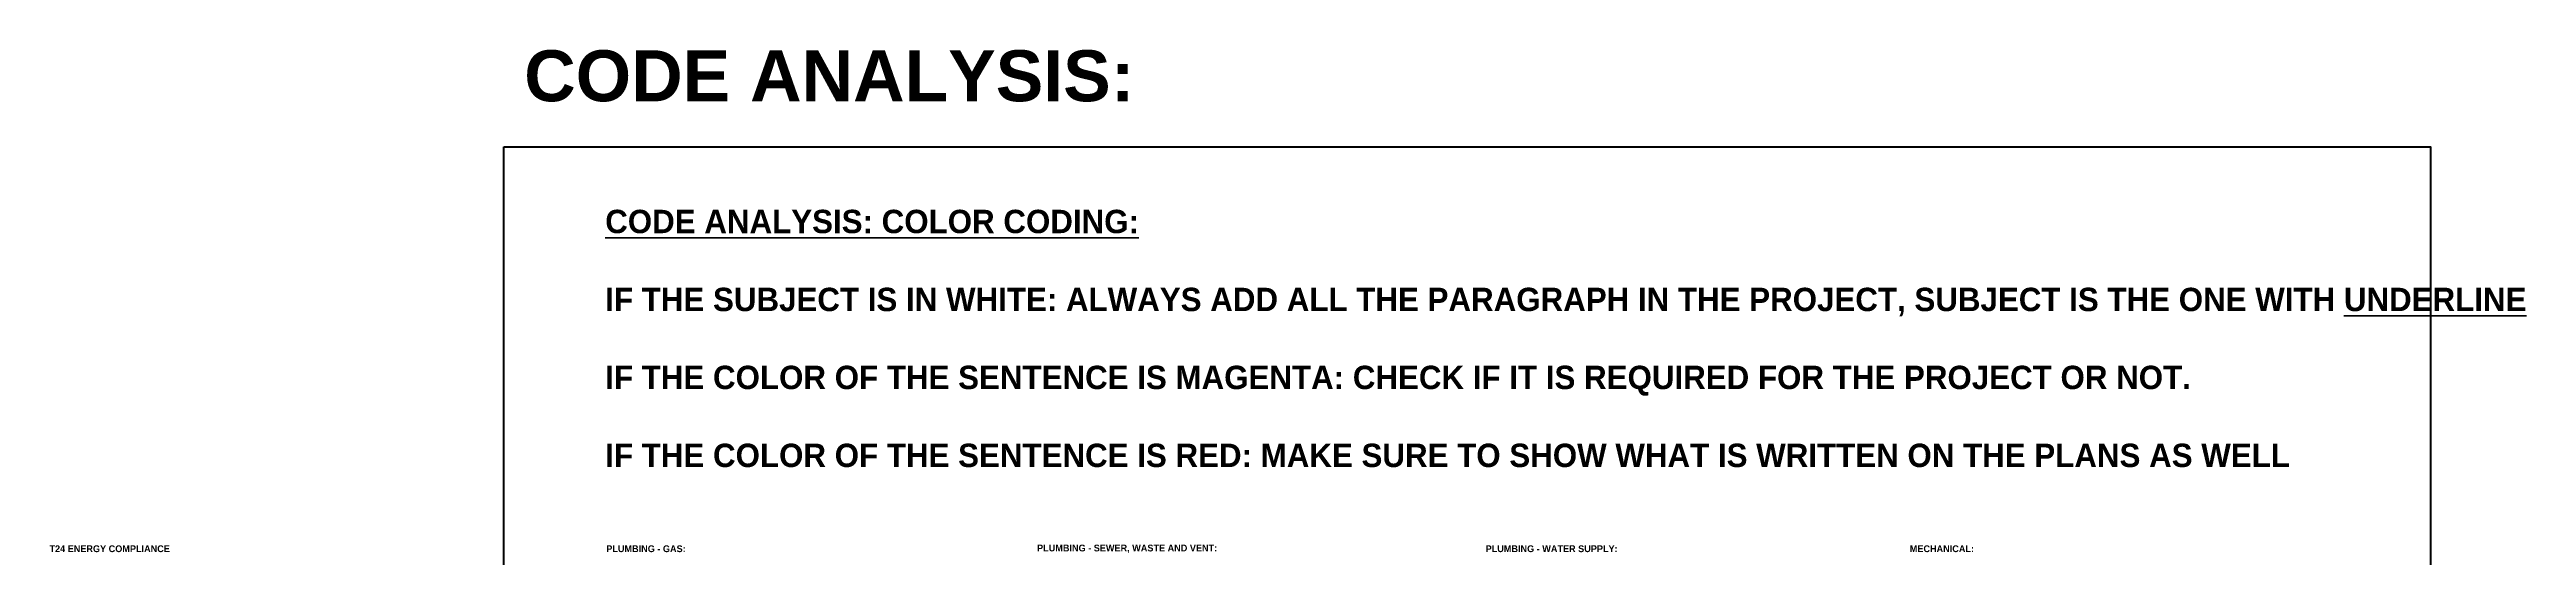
# Model space of a CAD drawing. Header units: inches. Extents: x 2025 to 34930, y -6955 to 4650.
# Drawn here: x 2025 to 4936, y 884 to 1482 of the extents above; entities that cross this region are included whole.
import ezdxf

# ---------------------------------------------------------------- set-up
doc = ezdxf.new("R2010")
doc.units = ezdxf.units.IN
doc.header["$MEASUREMENT"] = 0
doc.layers.get('DEFPOINTS').update_dxf_attribs({"color": 104})
doc.layers.add('M-HVAC-EXHS-DUCT', color=3, linetype='Continuous', lineweight=50)
doc.layers.add('PDF-TEXT', color=7, linetype='Continuous', lineweight=35)
doc.styles.add('Century Gothic_B', font='GOTHICB.TTF', dxfattribs={"height": 6.659722})
doc.styles.add('PDF Arial', font='arial.ttf')

msp = doc.modelspace()

# ---------------------------------------------------------------- linework, layer by layer
at = {"layer": 'M-HVAC-EXHS-DUCT'}
msp.add_lwpolyline([(2558.9, 1367.3), (4822.9, 1367.3), (4822.9, -1919.9), (2558.9, -1919.9)], close=True, dxfattribs=at)

# ---------------------------------------------------------------- texts
at = {"layer": 'DEFPOINTS', "insert": (2582.8, 1480.9), "char_height": 60, "width": 1433.447, "attachment_point": 1, "style": 'PDF Arial'}
msp.add_mtext('{\\fArial|b1|i0|c0|p34;CODE ANALYSIS:}', dxfattribs=at)
at = {"layer": 'PDF-TEXT', "color": 6, "insert": (2678, 1293.3), "char_height": 27.5, "width": 2548.136, "attachment_point": 1, "style": 'PDF Arial'}
msp.add_mtext('{\\fCentury Gothic|b1|i0|c0|p34;\\L\\C0;CODE ANALYSIS: COLOR CODING:\\P\\P\\lIF THE SUBJECT IS IN WHITE: ALWAYS ADD ALL THE PARAGRAPH IN THE PROJECT, SUBJECT IS THE ONE WITH \\LUNDERLINE\\P\\l\\P\\C6;IF THE COLOR OF THE SENTENCE IS MAGENTA: CHECK IF IT IS REQUIRED FOR THE PROJECT OR NOT.\\P\\C0;\\P\\C1;IF THE COLOR OF THE SENTENCE IS RED: MAKE SURE TO SHOW WHAT IS WRITTEN ON THE PLANS AS WELL }', dxfattribs=at)
at = {"layer": 'PDF-TEXT', "color": 42, "char_height": 8, "width": 275.044, "attachment_point": 5, "style": 'Century Gothic_B'}
for s, insert in [('T24 ENERGY COMPLIANCE', (2095.7, 894.6)), ('PLUMBING - GAS:', (2725.9, 894.6)), ('PLUMBING - SEWER, WASTE AND VENT:', (3291.3, 894.6)), ('PLUMBING - WATER SUPPLY:', (3790.1, 894.6)), ('MECHANICAL:', (4248.7, 894.6))]:
    msp.add_mtext(s, dxfattribs=dict(at, insert=insert))

doc.saveas('drawing.dxf')
